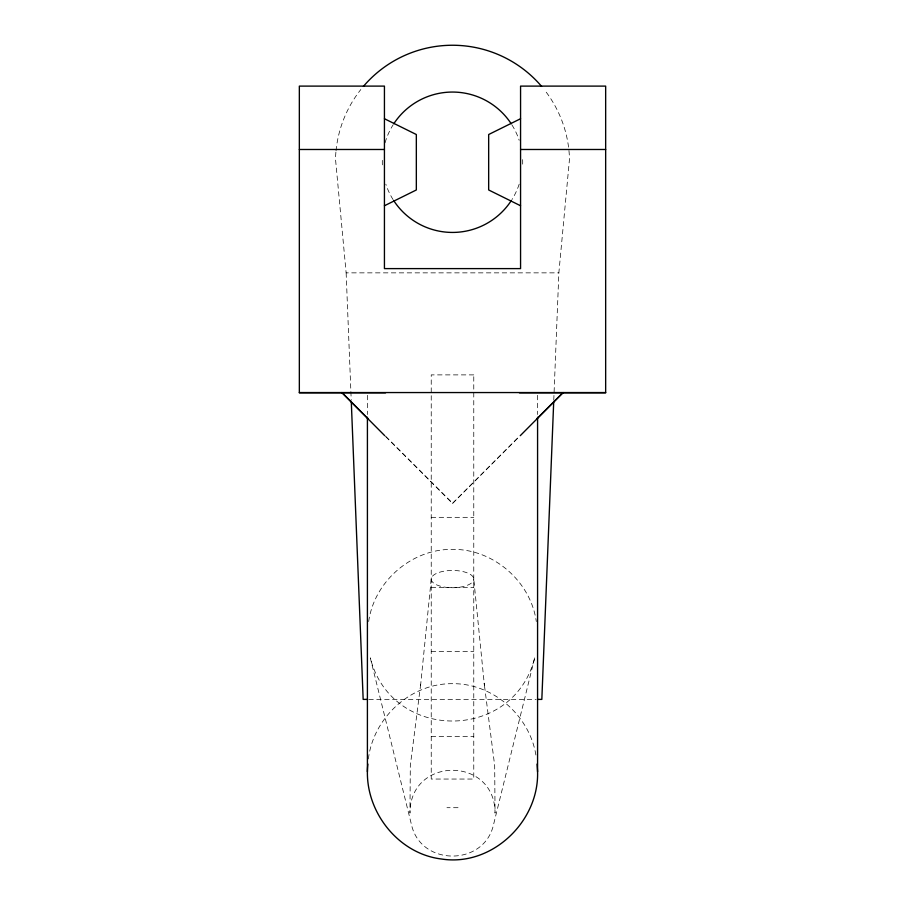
<?xml version="1.0" encoding="UTF-8"?>
<svg xmlns="http://www.w3.org/2000/svg" width="905" height="905" viewBox="0 0 905 905"><rect width="100%" height="100%" fill="white"/><g stroke="black" fill="none" stroke-linecap="round" stroke-linejoin="round"><path stroke-width="0.68" stroke-dasharray="4.53 3.39" d="M553.781 399.965L558.86 272.858L569.494 159.054A117.039 117.039 0 0 0 544.188 89.55M431.233 579.098L420.587 685.458L420.87 682.879L410.316 765.641L409.954 813.086C409.875 756.026 495.137 756.026 495.046 813.086L494.684 765.653L484.13 682.879L484.413 685.458L473.768 579.098A21.268 8.631 0 0 0 441.866 571.621A21.268 8.631 0 0 0 441.866 586.576A21.268 8.631 0 0 0 473.768 579.098M368.369 758.967C373.279 717.823 410.621 683.128 452.489 683.694C493.372 683.196 530.364 716.319 536.122 756.467M368.674 621.565C374.263 581.315 411.786 548.815 452.489 549.38C493.202 548.815 530.715 581.315 536.303 621.565M385.734 436.674L452.5 503.44L519.266 436.402M452.5 503.44L519.266 436.674M458.054 807.701L446.946 807.701M335.891 152.221A117.039 117.039 0 0 0 335.506 159.054L346.14 272.858L558.86 272.858M431.233 517.332L473.768 517.332M431.233 587.605L473.768 587.605M431.233 651.419L473.768 651.419M368.788 699.395L536.213 699.395M431.233 736.5L473.768 736.5M385.734 436.402L452.5 503.169M346.14 272.858L351.219 399.965M537.581 395.304L537.581 414.513M367.419 395.304L367.419 414.513M336.027 150.864A117.039 117.039 0 0 1 360.812 89.55M519.176 184.179A70.194 70.194 0 0 1 511.936 199.586M393.064 199.586A70.194 70.194 0 0 1 385.824 184.179M382.351 164.868A70.194 70.194 0 0 1 382.351 159.619M385.044 142.809A70.194 70.194 0 0 1 393.064 124.901M511.936 124.901A70.194 70.194 0 0 1 519.176 140.298M522.649 159.619A70.194 70.194 0 0 1 522.649 164.868M534.674 657.901L493.598 824.376C484.458 866.617 420.531 866.617 411.402 824.365L370.303 657.89C391.537 742.055 513.429 742.055 534.674 657.901M473.768 374.885L431.233 374.885L431.233 779.047L473.768 779.047L473.768 374.885"/><path stroke-width="1.36" d="M553.724 401.379L541.835 699.395L537.615 699.395M537.581 417.262L537.57 771.727C539.131 821.717 491.619 867.013 441.38 858.992C396.548 853.551 362.837 808.47 367.882 764.058M537.208 418.461L563.114 392.555L520.262 435.678M520.567 118.725L488.666 134.517L488.666 189.971L520.567 205.763M384.433 205.763L416.334 189.971L416.334 134.517L384.433 118.725M299.34 149.483L384.433 149.483M520.567 149.483L605.66 149.483M299.34 392.555L605.66 392.555M385.564 392.827L299.34 392.827L299.34 86.111L384.433 86.111L384.433 268.604L520.567 268.604L520.567 86.111L605.66 86.111L605.66 392.827L519.436 392.827M367.385 699.395L363.165 699.395L351.276 401.379M367.792 418.461L341.886 392.555L384.738 435.678M537.084 764.058L537.57 771.727M367.419 417.25L367.407 771.716M363.414 86.382A117.039 117.039 0 0 1 541.586 86.382M511.223 200.695A70.194 70.194 0 0 1 393.777 200.695M393.777 123.793A70.194 70.194 0 0 1 511.223 123.793"/></g></svg>
